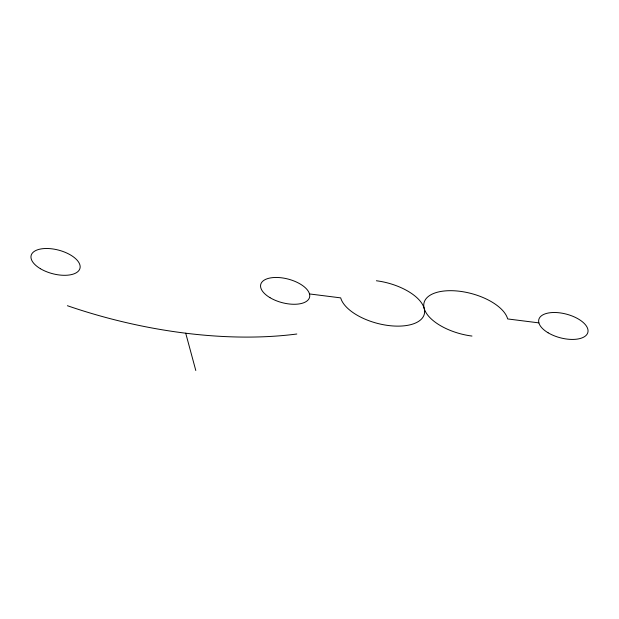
<?xml version="1.0" encoding="UTF-8"?>
<svg xmlns="http://www.w3.org/2000/svg" width="619" height="619" viewBox="0 0 619 619"><rect width="100%" height="100%" fill="white"/><g stroke="black" fill="none" stroke-linecap="round" stroke-linejoin="round"><path stroke-width="0.93" d="M309.5 293.94L340.698 297.878A43.276 20.853 14.8 0 0 388.492 325.524A43.276 20.853 14.8 0 0 424.185 308.409A43.276 20.853 14.8 0 1 459.878 291.294A43.276 20.853 14.8 0 1 507.673 318.94L538.878 322.878M185.715 333.208L195.797 370.502M296.811 334.012A287.402 138.455 14.8 0 1 67.401 305.716M376.391 280.763A43.276 20.853 14.8 0 1 424.185 308.409A43.276 20.853 14.8 0 0 471.98 336.055M548.078 332.774A25.356 12.218 14.8 0 0 587.802 332.62A25.356 12.218 14.8 0 0 554.121 312.494A25.356 12.218 14.8 0 0 548.078 332.774M40.367 268.685A25.247 12.163 14.8 0 0 79.913 268.53A25.247 12.163 14.8 0 0 46.386 248.49A25.247 12.163 14.8 0 0 40.367 268.685M269.961 297.654A25.247 12.163 14.8 0 0 309.508 297.491A25.247 12.163 14.8 0 0 275.981 277.459A25.247 12.163 14.8 0 0 269.961 297.654"/></g></svg>
